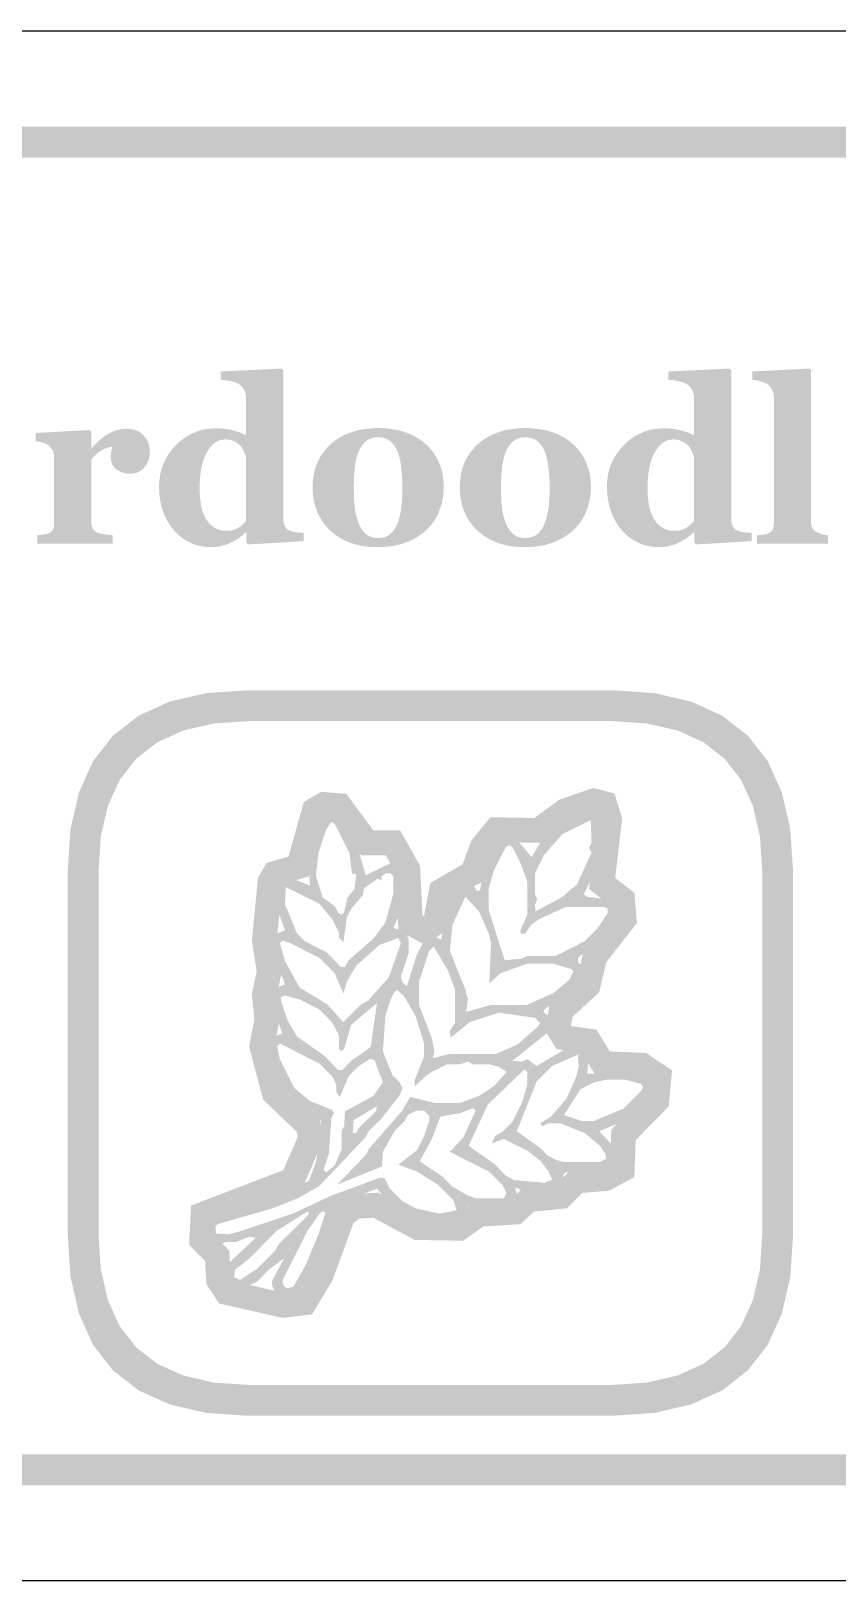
# Model space of a CAD drawing. Header units: millimetres. Extents: x 6 to 294, y 109 to 451.
# Drawn here: x 168.82 to 179.27, y 316.86 to 336.94 of the extents above; entities that cross this region are included whole.
import ezdxf

# ---------------------------------------------------------------- set-up
doc = ezdxf.new("R2010")
doc.units = ezdxf.units.MM
doc.layers.add('CUT', color=1, linetype='Continuous')
doc.layers.add('RASTER', color=7, linetype='Continuous')

msp = doc.modelspace()

# ---------------------------------------------------------------- hatches: boundary and pattern name
at = {"layer": 'RASTER'}
h = msp.add_hatch(color=7, dxfattribs=at)
h.paths.add_polyline_path([(143.2, 333.501), (143.234, 334.016), (143.337, 334.463), (143.509, 334.841), (143.75, 335.151), (144.059, 335.391), (144.438, 335.563), (144.884, 335.666), (145.4, 335.701), (202.6, 335.701), (203.116, 335.666), (203.563, 335.563), (203.941, 335.391), (204.25, 335.151), (204.491, 334.841), (204.663, 334.463), (204.766, 334.016), (204.8, 333.501), (204.8, 320.301), (204.766, 319.785), (204.663, 319.338), (204.491, 318.96), (204.25, 318.651), (203.941, 318.41), (203.563, 318.238), (203.116, 318.135), (202.6, 318.101), (145.4, 318.101), (144.884, 318.135), (144.438, 318.238), (144.059, 318.41), (143.75, 318.651), (143.509, 318.96), (143.337, 319.338), (143.234, 319.785), (143.2, 320.301)])
h.paths.add_polyline_path([(143.6, 333.501), (143.6, 320.301), (143.628, 319.879), (143.712, 319.513), (143.853, 319.204), (144.05, 318.951), (144.303, 318.754), (144.613, 318.613), (144.978, 318.529), (145.4, 318.501), (202.6, 318.501), (203.022, 318.529), (203.388, 318.613), (203.697, 318.754), (203.95, 318.951), (204.147, 319.204), (204.288, 319.513), (204.372, 319.879), (204.4, 320.301), (204.4, 333.501), (204.372, 333.923), (204.288, 334.288), (204.147, 334.598), (203.95, 334.851), (203.697, 335.048), (203.388, 335.188), (203.022, 335.273), (202.6, 335.301), (145.4, 335.301), (144.978, 335.273), (144.613, 335.188), (144.303, 335.048), (144.05, 334.851), (143.853, 334.598), (143.712, 334.288), (143.628, 333.923), (143.6, 333.501)], flags=0)
h = msp.add_hatch(color=7, dxfattribs=at)
h.paths.add_polyline_path([(172.359, 330.332), (171.637, 330.289), (171.615, 330.31), (171.615, 330.444), (171.605, 330.447), (171.586, 330.428), (171.566, 330.41), (171.544, 330.392), (171.521, 330.375), (171.496, 330.358), (171.469, 330.342), (171.441, 330.327), (171.411, 330.312), (171.38, 330.298), (171.35, 330.286), (171.319, 330.277), (171.288, 330.268), (171.257, 330.262), (171.226, 330.258), (171.195, 330.255), (171.164, 330.254), (171.092, 330.257), (171.023, 330.268), (170.957, 330.285), (170.894, 330.309), (170.835, 330.34), (170.779, 330.378), (170.726, 330.422), (170.676, 330.474), (170.631, 330.531), (170.592, 330.592), (170.559, 330.657), (170.532, 330.726), (170.511, 330.799), (170.496, 330.876), (170.487, 330.957), (170.484, 331.042), (170.488, 331.118), (170.498, 331.191), (170.515, 331.261), (170.538, 331.329), (170.568, 331.394), (170.605, 331.456), (170.649, 331.516), (170.699, 331.572), (170.754, 331.624), (170.812, 331.669), (170.873, 331.707), (170.936, 331.738), (171.002, 331.762), (171.072, 331.78), (171.143, 331.79), (171.218, 331.793), (171.248, 331.793), (171.277, 331.792), (171.306, 331.79), (171.335, 331.787), (171.363, 331.783), (171.39, 331.778), (171.417, 331.773), (171.444, 331.766), (171.47, 331.759), (171.494, 331.752), (171.517, 331.745), (171.539, 331.737), (171.559, 331.729), (171.578, 331.72), (171.596, 331.712), (171.612, 331.703), (171.612, 332.182), (171.612, 332.195), (171.611, 332.208), (171.609, 332.221), (171.607, 332.234), (171.604, 332.247), (171.6, 332.259), (171.595, 332.271), (171.59, 332.283), (171.585, 332.295), (171.578, 332.306), (171.572, 332.316), (171.565, 332.326), (171.557, 332.335), (171.549, 332.343), (171.541, 332.351), (171.532, 332.357), (171.52, 332.365), (171.508, 332.372), (171.494, 332.379), (171.481, 332.385), (171.466, 332.391), (171.451, 332.395), (171.435, 332.4), (171.418, 332.404), (171.401, 332.407), (171.384, 332.41), (171.367, 332.413), (171.35, 332.415), (171.333, 332.418), (171.316, 332.42), (171.298, 332.422), (171.281, 332.423), (171.281, 332.53), (172.072, 332.568), (172.094, 332.545), (172.094, 330.625), (172.095, 330.611), (172.095, 330.598), (172.097, 330.585), (172.099, 330.573), (172.101, 330.562), (172.105, 330.551), (172.108, 330.541), (172.113, 330.531), (172.117, 330.522), (172.123, 330.513), (172.129, 330.504), (172.137, 330.497), (172.144, 330.489), (172.153, 330.483), (172.162, 330.476), (172.172, 330.471), (172.18, 330.467), (172.189, 330.463), (172.199, 330.46), (172.21, 330.457), (172.221, 330.454), (172.234, 330.451), (172.248, 330.449), (172.262, 330.447), (172.276, 330.446), (172.29, 330.444), (172.303, 330.443), (172.316, 330.441), (172.328, 330.44), (172.339, 330.44), (172.35, 330.439), (172.359, 330.438)])
h.paths.add_polyline_path([(171.612, 330.592), (171.612, 331.42), (171.61, 331.428), (171.607, 331.437), (171.603, 331.446), (171.6, 331.455), (171.596, 331.465), (171.592, 331.475), (171.588, 331.485), (171.584, 331.495), (171.579, 331.505), (171.574, 331.515), (171.568, 331.525), (171.562, 331.535), (171.555, 331.544), (171.548, 331.554), (171.541, 331.563), (171.533, 331.572), (171.526, 331.58), (171.517, 331.587), (171.508, 331.594), (171.499, 331.601), (171.489, 331.608), (171.478, 331.614), (171.467, 331.621), (171.455, 331.626), (171.442, 331.632), (171.43, 331.637), (171.416, 331.641), (171.403, 331.644), (171.389, 331.647), (171.374, 331.648), (171.359, 331.65), (171.344, 331.65), (171.308, 331.647), (171.274, 331.64), (171.242, 331.627), (171.211, 331.609), (171.182, 331.585), (171.154, 331.557), (171.128, 331.523), (171.104, 331.484), (171.082, 331.441), (171.063, 331.393), (171.047, 331.341), (171.034, 331.285), (171.023, 331.224), (171.016, 331.159), (171.012, 331.09), (171.01, 331.017), (171.011, 330.988), (171.011, 330.959), (171.013, 330.932), (171.014, 330.904), (171.017, 330.878), (171.02, 330.853), (171.023, 330.828), (171.027, 330.804), (171.032, 330.781), (171.037, 330.758), (171.043, 330.735), (171.05, 330.714), (171.058, 330.692), (171.067, 330.672), (171.076, 330.652), (171.086, 330.632), (171.097, 330.613), (171.109, 330.595), (171.122, 330.578), (171.135, 330.563), (171.149, 330.548), (171.164, 330.534), (171.179, 330.522), (171.196, 330.51), (171.213, 330.5), (171.231, 330.491), (171.249, 330.483), (171.269, 330.477), (171.289, 330.473), (171.311, 330.469), (171.333, 330.467), (171.356, 330.466), (171.378, 330.467), (171.399, 330.468), (171.419, 330.471), (171.438, 330.475), (171.456, 330.48), (171.473, 330.486), (171.489, 330.493), (171.504, 330.501), (171.518, 330.51), (171.533, 330.519), (171.547, 330.53), (171.56, 330.541), (171.574, 330.553), (171.587, 330.565), (171.6, 330.578), (171.612, 330.592)], flags=0)
h = msp.add_hatch(color=7, dxfattribs=at)
h.paths.add_polyline_path([(178.163, 330.332), (177.441, 330.289), (177.419, 330.31), (177.419, 330.444), (177.409, 330.447), (177.39, 330.428), (177.37, 330.41), (177.348, 330.392), (177.324, 330.375), (177.299, 330.358), (177.273, 330.342), (177.244, 330.327), (177.215, 330.312), (177.184, 330.298), (177.153, 330.286), (177.123, 330.277), (177.092, 330.268), (177.061, 330.262), (177.03, 330.258), (176.999, 330.255), (176.968, 330.254), (176.895, 330.257), (176.826, 330.268), (176.76, 330.285), (176.698, 330.309), (176.639, 330.34), (176.582, 330.378), (176.53, 330.422), (176.48, 330.474), (176.435, 330.531), (176.396, 330.592), (176.363, 330.657), (176.336, 330.726), (176.315, 330.799), (176.3, 330.876), (176.291, 330.957), (176.288, 331.042), (176.291, 331.118), (176.301, 331.191), (176.318, 331.261), (176.342, 331.329), (176.372, 331.394), (176.409, 331.456), (176.452, 331.516), (176.503, 331.572), (176.558, 331.624), (176.616, 331.669), (176.676, 331.707), (176.74, 331.738), (176.806, 331.762), (176.875, 331.78), (176.947, 331.79), (177.022, 331.793), (177.052, 331.793), (177.081, 331.792), (177.11, 331.79), (177.138, 331.787), (177.166, 331.783), (177.194, 331.778), (177.221, 331.773), (177.248, 331.766), (177.273, 331.759), (177.298, 331.752), (177.321, 331.745), (177.342, 331.737), (177.363, 331.729), (177.382, 331.72), (177.4, 331.712), (177.416, 331.703), (177.416, 332.182), (177.416, 332.195), (177.415, 332.208), (177.413, 332.221), (177.411, 332.234), (177.407, 332.247), (177.404, 332.259), (177.399, 332.271), (177.394, 332.283), (177.388, 332.295), (177.382, 332.306), (177.376, 332.316), (177.368, 332.326), (177.361, 332.335), (177.353, 332.343), (177.344, 332.351), (177.335, 332.357), (177.324, 332.365), (177.311, 332.372), (177.298, 332.379), (177.284, 332.385), (177.27, 332.391), (177.255, 332.395), (177.239, 332.4), (177.222, 332.404), (177.205, 332.407), (177.188, 332.41), (177.171, 332.413), (177.154, 332.415), (177.136, 332.418), (177.119, 332.42), (177.102, 332.422), (177.085, 332.423), (177.085, 332.53), (177.876, 332.568), (177.898, 332.545), (177.898, 330.625), (177.898, 330.611), (177.899, 330.598), (177.901, 330.585), (177.903, 330.573), (177.905, 330.562), (177.908, 330.551), (177.912, 330.541), (177.916, 330.531), (177.921, 330.522), (177.927, 330.513), (177.933, 330.504), (177.94, 330.497), (177.948, 330.489), (177.956, 330.483), (177.966, 330.476), (177.976, 330.471), (177.984, 330.467), (177.993, 330.463), (178.003, 330.46), (178.013, 330.457), (178.025, 330.454), (178.038, 330.451), (178.051, 330.449), (178.066, 330.447), (178.08, 330.446), (178.094, 330.444), (178.107, 330.443), (178.12, 330.441), (178.132, 330.44), (178.143, 330.44), (178.153, 330.439), (178.163, 330.438)])
h.paths.add_polyline_path([(177.416, 330.592), (177.416, 331.42), (177.413, 331.428), (177.41, 331.437), (177.407, 331.446), (177.404, 331.455), (177.4, 331.465), (177.396, 331.475), (177.392, 331.485), (177.387, 331.495), (177.383, 331.505), (177.377, 331.515), (177.372, 331.525), (177.366, 331.535), (177.359, 331.544), (177.352, 331.554), (177.345, 331.563), (177.337, 331.572), (177.329, 331.58), (177.321, 331.587), (177.312, 331.594), (177.303, 331.601), (177.293, 331.608), (177.282, 331.614), (177.271, 331.621), (177.259, 331.626), (177.246, 331.632), (177.233, 331.637), (177.22, 331.641), (177.206, 331.644), (177.192, 331.647), (177.178, 331.648), (177.163, 331.65), (177.148, 331.65), (177.112, 331.647), (177.078, 331.64), (177.046, 331.627), (177.015, 331.609), (176.985, 331.585), (176.958, 331.557), (176.932, 331.523), (176.908, 331.484), (176.886, 331.441), (176.867, 331.393), (176.851, 331.341), (176.837, 331.285), (176.827, 331.224), (176.82, 331.159), (176.815, 331.09), (176.814, 331.017), (176.814, 330.988), (176.815, 330.959), (176.816, 330.932), (176.818, 330.904), (176.821, 330.878), (176.823, 330.853), (176.827, 330.828), (176.831, 330.804), (176.835, 330.781), (176.841, 330.758), (176.847, 330.735), (176.854, 330.714), (176.862, 330.692), (176.87, 330.672), (176.88, 330.652), (176.89, 330.632), (176.901, 330.613), (176.913, 330.595), (176.925, 330.578), (176.939, 330.563), (176.953, 330.548), (176.967, 330.534), (176.983, 330.522), (176.999, 330.51), (177.016, 330.5), (177.034, 330.491), (177.053, 330.483), (177.073, 330.477), (177.093, 330.473), (177.114, 330.469), (177.137, 330.467), (177.16, 330.466), (177.182, 330.467), (177.202, 330.468), (177.222, 330.471), (177.241, 330.475), (177.259, 330.48), (177.276, 330.486), (177.292, 330.493), (177.308, 330.501), (177.322, 330.51), (177.336, 330.519), (177.35, 330.53), (177.364, 330.541), (177.377, 330.553), (177.391, 330.565), (177.403, 330.578), (177.416, 330.592)], flags=0)
for points in [[(179.15, 330.301), (178.232, 330.301), (178.232, 330.408), (178.241, 330.408), (178.251, 330.409), (178.26, 330.41), (178.269, 330.411), (178.279, 330.412), (178.288, 330.413), (178.297, 330.414), (178.306, 330.415), (178.315, 330.416), (178.323, 330.418), (178.332, 330.419), (178.34, 330.421), (178.348, 330.423), (178.355, 330.425), (178.363, 330.427), (178.37, 330.43), (178.381, 330.434), (178.391, 330.439), (178.401, 330.445), (178.409, 330.451), (178.416, 330.458), (178.423, 330.465), (178.429, 330.472), (178.433, 330.48), (178.437, 330.489), (178.441, 330.498), (178.444, 330.508), (178.446, 330.519), (178.448, 330.53), (178.449, 330.542), (178.45, 330.554), (178.45, 330.567), (178.45, 332.19), (178.45, 332.204), (178.449, 332.218), (178.447, 332.231), (178.445, 332.244), (178.441, 332.257), (178.437, 332.269), (178.433, 332.282), (178.427, 332.294), (178.422, 332.305), (178.415, 332.316), (178.408, 332.326), (178.401, 332.336), (178.393, 332.344), (178.385, 332.352), (178.376, 332.36), (178.367, 332.366), (178.359, 332.371), (178.35, 332.376), (178.341, 332.38), (178.33, 332.385), (178.318, 332.389), (178.306, 332.394), (178.292, 332.398), (178.278, 332.403), (178.263, 332.407), (178.249, 332.411), (178.236, 332.414), (178.222, 332.417), (178.209, 332.419), (178.197, 332.421), (178.185, 332.422), (178.173, 332.423), (178.173, 332.53), (178.91, 332.568), (178.932, 332.545), (178.932, 330.586), (178.932, 330.573), (178.933, 330.561), (178.935, 330.549), (178.937, 330.537), (178.94, 330.527), (178.943, 330.517), (178.947, 330.507), (178.951, 330.499), (178.956, 330.49), (178.962, 330.483), (178.969, 330.475), (178.976, 330.469), (178.984, 330.462), (178.993, 330.456), (179.002, 330.451), (179.013, 330.446), (179.02, 330.443), (179.028, 330.439), (179.035, 330.436), (179.043, 330.433), (179.05, 330.43), (179.058, 330.428), (179.066, 330.425), (179.074, 330.422), (179.082, 330.42), (179.091, 330.418), (179.1, 330.416), (179.109, 330.414), (179.119, 330.412), (179.129, 330.41), (179.14, 330.409), (179.15, 330.408)], [(170.364, 331.486), (170.363, 331.458), (170.36, 331.432), (170.355, 331.406), (170.347, 331.381), (170.337, 331.357), (170.326, 331.334), (170.312, 331.312), (170.295, 331.29), (170.278, 331.271), (170.258, 331.253), (170.238, 331.239), (170.216, 331.227), (170.192, 331.218), (170.167, 331.211), (170.141, 331.207), (170.114, 331.206), (170.088, 331.207), (170.062, 331.209), (170.038, 331.214), (170.015, 331.22), (169.993, 331.227), (169.972, 331.237), (169.952, 331.248), (169.933, 331.26), (169.916, 331.275), (169.9, 331.291), (169.888, 331.308), (169.877, 331.327), (169.869, 331.348), (169.864, 331.37), (169.86, 331.394), (169.859, 331.42), (169.859, 331.432), (169.859, 331.444), (169.86, 331.455), (169.861, 331.466), (169.862, 331.475), (169.863, 331.484), (169.864, 331.492), (169.866, 331.5), (169.868, 331.507), (169.87, 331.514), (169.871, 331.521), (169.873, 331.527), (169.875, 331.534), (169.876, 331.541), (169.878, 331.547), (169.879, 331.553), (169.862, 331.552), (169.845, 331.549), (169.828, 331.545), (169.81, 331.54), (169.792, 331.534), (169.774, 331.526), (169.756, 331.517), (169.737, 331.506), (169.719, 331.495), (169.701, 331.483), (169.684, 331.469), (169.667, 331.455), (169.651, 331.44), (169.635, 331.424), (169.62, 331.407), (169.605, 331.389), (169.605, 330.585), (169.606, 330.572), (169.606, 330.56), (169.608, 330.549), (169.609, 330.538), (169.612, 330.528), (169.615, 330.518), (169.618, 330.509), (169.622, 330.5), (169.626, 330.492), (169.631, 330.484), (169.637, 330.477), (169.643, 330.47), (169.65, 330.464), (169.658, 330.458), (169.667, 330.452), (169.676, 330.447), (169.684, 330.443), (169.694, 330.44), (169.706, 330.436), (169.718, 330.432), (169.732, 330.429), (169.747, 330.426), (169.763, 330.423), (169.781, 330.42), (169.798, 330.418), (169.814, 330.415), (169.829, 330.413), (169.843, 330.412), (169.855, 330.41), (169.867, 330.409), (169.877, 330.408), (169.885, 330.408), (169.885, 330.301), (168.905, 330.301), (168.905, 330.408), (168.914, 330.408), (168.924, 330.409), (168.933, 330.41), (168.942, 330.411), (168.951, 330.412), (168.961, 330.413), (168.97, 330.415), (168.979, 330.416), (168.988, 330.417), (168.997, 330.419), (169.006, 330.42), (169.014, 330.422), (169.022, 330.424), (169.029, 330.426), (169.036, 330.428), (169.043, 330.43), (169.054, 330.434), (169.065, 330.439), (169.074, 330.444), (169.083, 330.45), (169.09, 330.457), (169.097, 330.464), (169.103, 330.471), (169.107, 330.48), (169.112, 330.488), (169.115, 330.498), (169.118, 330.508), (169.121, 330.518), (169.123, 330.53), (169.124, 330.542), (169.125, 330.554), (169.125, 330.567), (169.125, 331.42), (169.125, 331.433), (169.123, 331.446), (169.121, 331.458), (169.119, 331.47), (169.115, 331.482), (169.111, 331.493), (169.106, 331.504), (169.1, 331.514), (169.094, 331.525), (169.087, 331.534), (169.08, 331.543), (169.073, 331.552), (169.065, 331.56), (169.057, 331.568), (169.049, 331.575), (169.04, 331.581), (169.033, 331.585), (169.026, 331.589), (169.018, 331.593), (169.01, 331.597), (169.002, 331.601), (168.993, 331.604), (168.983, 331.607), (168.973, 331.61), (168.963, 331.613), (168.953, 331.616), (168.942, 331.618), (168.931, 331.62), (168.92, 331.622), (168.908, 331.624), (168.897, 331.625), (168.885, 331.626), (168.885, 331.733), (169.583, 331.771), (169.605, 331.75), (169.605, 331.537), (169.611, 331.537), (169.637, 331.566), (169.663, 331.593), (169.689, 331.618), (169.716, 331.642), (169.743, 331.664), (169.77, 331.684), (169.798, 331.704), (169.826, 331.721), (169.854, 331.737), (169.883, 331.75), (169.912, 331.762), (169.942, 331.771), (169.972, 331.778), (170.002, 331.783), (170.032, 331.787), (170.063, 331.788), (170.096, 331.786), (170.127, 331.782), (170.157, 331.776), (170.185, 331.767), (170.212, 331.755), (170.237, 331.74), (170.26, 331.723), (170.281, 331.703), (170.301, 331.682), (170.318, 331.658), (170.332, 331.633), (170.344, 331.607), (170.353, 331.579), (170.359, 331.549), (170.363, 331.518), (170.364, 331.486)]]:
    msp.add_hatch(color=7, dxfattribs=at).paths.add_polyline_path(points)
h = msp.add_hatch(color=7, dxfattribs=at)
h.paths.add_polyline_path([(173.95, 331.581), (173.976, 331.555), (174.001, 331.528), (174.024, 331.5), (174.046, 331.47), (174.066, 331.439), (174.084, 331.407), (174.101, 331.374), (174.116, 331.339), (174.129, 331.304), (174.141, 331.268), (174.151, 331.231), (174.159, 331.193), (174.165, 331.154), (174.169, 331.115), (174.172, 331.075), (174.173, 331.035), (174.172, 330.994), (174.169, 330.955), (174.165, 330.915), (174.159, 330.877), (174.151, 330.839), (174.141, 330.801), (174.13, 330.764), (174.116, 330.728), (174.102, 330.692), (174.085, 330.658), (174.067, 330.625), (174.047, 330.594), (174.026, 330.564), (174.003, 330.535), (173.978, 330.507), (173.952, 330.481), (173.922, 330.454), (173.891, 330.429), (173.859, 330.406), (173.825, 330.384), (173.79, 330.364), (173.753, 330.345), (173.715, 330.328), (173.676, 330.313), (173.635, 330.299), (173.592, 330.287), (173.549, 330.277), (173.504, 330.269), (173.457, 330.262), (173.409, 330.258), (173.36, 330.255), (173.309, 330.254), (173.264, 330.255), (173.221, 330.257), (173.179, 330.261), (173.137, 330.267), (173.096, 330.274), (173.057, 330.283), (173.018, 330.293), (172.98, 330.305), (172.943, 330.319), (172.907, 330.334), (172.872, 330.351), (172.838, 330.369), (172.806, 330.389), (172.774, 330.411), (172.743, 330.434), (172.714, 330.459), (172.687, 330.484), (172.661, 330.511), (172.637, 330.539), (172.614, 330.569), (172.593, 330.6), (172.573, 330.632), (172.555, 330.666), (172.538, 330.701), (172.523, 330.738), (172.51, 330.776), (172.499, 330.814), (172.49, 330.854), (172.483, 330.895), (172.478, 330.937), (172.475, 330.98), (172.474, 331.024), (172.475, 331.068), (172.477, 331.11), (172.482, 331.151), (172.488, 331.191), (172.496, 331.229), (172.505, 331.266), (172.517, 331.302), (172.53, 331.337), (172.545, 331.371), (172.562, 331.404), (172.58, 331.436), (172.601, 331.467), (172.623, 331.497), (172.646, 331.526), (172.672, 331.554), (172.699, 331.581), (172.727, 331.606), (172.757, 331.629), (172.788, 331.651), (172.82, 331.672), (172.854, 331.691), (172.89, 331.709), (172.928, 331.725), (172.967, 331.74), (173.007, 331.753), (173.048, 331.765), (173.091, 331.774), (173.135, 331.782), (173.18, 331.788), (173.226, 331.793), (173.273, 331.796), (173.322, 331.796), (173.372, 331.796), (173.421, 331.793), (173.469, 331.788), (173.515, 331.782), (173.559, 331.774), (173.602, 331.765), (173.643, 331.753), (173.683, 331.74), (173.721, 331.725), (173.758, 331.709), (173.794, 331.691), (173.828, 331.672), (173.86, 331.651), (173.892, 331.629), (173.922, 331.606), (173.95, 331.581)])
h.paths.add_polyline_path([(173.575, 330.566), (173.583, 330.587), (173.59, 330.609), (173.597, 330.632), (173.603, 330.657), (173.609, 330.682), (173.614, 330.709), (173.619, 330.736), (173.623, 330.765), (173.626, 330.795), (173.63, 330.826), (173.632, 330.858), (173.634, 330.892), (173.636, 330.927), (173.637, 330.962), (173.638, 330.999), (173.638, 331.038), (173.638, 331.064), (173.637, 331.091), (173.636, 331.119), (173.635, 331.147), (173.632, 331.177), (173.63, 331.208), (173.627, 331.239), (173.624, 331.272), (173.62, 331.304), (173.615, 331.334), (173.61, 331.363), (173.605, 331.39), (173.6, 331.415), (173.593, 331.438), (173.587, 331.46), (173.58, 331.48), (173.57, 331.502), (173.56, 331.524), (173.549, 331.544), (173.538, 331.562), (173.525, 331.58), (173.512, 331.596), (173.497, 331.611), (173.482, 331.625), (173.466, 331.637), (173.449, 331.648), (173.431, 331.657), (173.412, 331.665), (173.391, 331.67), (173.37, 331.674), (173.348, 331.677), (173.325, 331.678), (173.299, 331.677), (173.275, 331.674), (173.253, 331.67), (173.231, 331.663), (173.211, 331.655), (173.192, 331.646), (173.175, 331.634), (173.158, 331.621), (173.143, 331.606), (173.129, 331.59), (173.116, 331.573), (173.103, 331.555), (173.092, 331.536), (173.081, 331.516), (173.071, 331.495), (173.063, 331.473), (173.055, 331.451), (173.048, 331.429), (173.042, 331.406), (173.036, 331.382), (173.031, 331.357), (173.027, 331.331), (173.023, 331.305), (173.02, 331.277), (173.017, 331.249), (173.015, 331.22), (173.013, 331.192), (173.011, 331.163), (173.01, 331.133), (173.009, 331.104), (173.008, 331.074), (173.008, 331.043), (173.008, 331.004), (173.009, 330.967), (173.01, 330.931), (173.011, 330.898), (173.012, 330.865), (173.014, 330.835), (173.016, 330.806), (173.019, 330.779), (173.022, 330.753), (173.026, 330.727), (173.03, 330.7), (173.036, 330.674), (173.043, 330.648), (173.05, 330.622), (173.059, 330.595), (173.068, 330.569), (173.077, 330.547), (173.087, 330.526), (173.098, 330.506), (173.109, 330.488), (173.122, 330.47), (173.135, 330.454), (173.15, 330.439), (173.165, 330.425), (173.181, 330.413), (173.199, 330.402), (173.217, 330.393), (173.236, 330.386), (173.257, 330.38), (173.278, 330.376), (173.301, 330.373), (173.325, 330.373), (173.346, 330.373), (173.367, 330.376), (173.387, 330.379), (173.406, 330.385), (173.425, 330.392), (173.443, 330.4), (173.459, 330.41), (173.476, 330.422), (173.491, 330.435), (173.505, 330.449), (173.519, 330.465), (173.532, 330.482), (173.544, 330.501), (173.555, 330.521), (173.566, 330.543), (173.575, 330.566)], flags=0)
h = msp.add_hatch(color=7, dxfattribs=at)
h.paths.add_polyline_path([(175.857, 331.581), (175.884, 331.555), (175.908, 331.528), (175.932, 331.5), (175.953, 331.47), (175.973, 331.439), (175.991, 331.407), (176.008, 331.374), (176.023, 331.339), (176.036, 331.304), (176.048, 331.268), (176.058, 331.231), (176.066, 331.193), (176.072, 331.154), (176.077, 331.115), (176.079, 331.075), (176.08, 331.035), (176.079, 330.994), (176.077, 330.955), (176.072, 330.915), (176.066, 330.877), (176.058, 330.839), (176.048, 330.801), (176.037, 330.764), (176.024, 330.728), (176.009, 330.692), (175.992, 330.658), (175.974, 330.625), (175.954, 330.594), (175.933, 330.564), (175.91, 330.535), (175.885, 330.507), (175.859, 330.481), (175.829, 330.454), (175.798, 330.429), (175.766, 330.406), (175.732, 330.384), (175.697, 330.364), (175.66, 330.345), (175.622, 330.328), (175.583, 330.313), (175.542, 330.299), (175.5, 330.287), (175.456, 330.277), (175.411, 330.269), (175.364, 330.262), (175.316, 330.258), (175.267, 330.255), (175.216, 330.254), (175.172, 330.255), (175.128, 330.257), (175.086, 330.261), (175.044, 330.267), (175.004, 330.274), (174.964, 330.283), (174.925, 330.293), (174.887, 330.305), (174.85, 330.319), (174.814, 330.334), (174.779, 330.351), (174.745, 330.369), (174.713, 330.389), (174.681, 330.411), (174.651, 330.434), (174.621, 330.459), (174.594, 330.484), (174.568, 330.511), (174.544, 330.539), (174.521, 330.569), (174.5, 330.6), (174.48, 330.632), (174.462, 330.666), (174.445, 330.701), (174.43, 330.738), (174.417, 330.776), (174.406, 330.814), (174.397, 330.854), (174.39, 330.895), (174.385, 330.937), (174.382, 330.98), (174.381, 331.024), (174.382, 331.068), (174.384, 331.11), (174.389, 331.151), (174.395, 331.191), (174.403, 331.229), (174.413, 331.266), (174.424, 331.302), (174.437, 331.337), (174.452, 331.371), (174.469, 331.404), (174.487, 331.436), (174.508, 331.467), (174.53, 331.497), (174.554, 331.526), (174.579, 331.554), (174.606, 331.581), (174.634, 331.606), (174.664, 331.629), (174.695, 331.651), (174.727, 331.672), (174.762, 331.691), (174.797, 331.709), (174.835, 331.725), (174.874, 331.74), (174.914, 331.753), (174.956, 331.765), (174.998, 331.774), (175.042, 331.782), (175.087, 331.788), (175.133, 331.793), (175.181, 331.796), (175.229, 331.796), (175.28, 331.796), (175.328, 331.793), (175.376, 331.788), (175.422, 331.782), (175.466, 331.774), (175.509, 331.765), (175.55, 331.753), (175.59, 331.74), (175.628, 331.725), (175.665, 331.709), (175.701, 331.691), (175.735, 331.672), (175.768, 331.651), (175.799, 331.629), (175.829, 331.606), (175.857, 331.581)])
h.paths.add_polyline_path([(175.482, 330.566), (175.49, 330.587), (175.497, 330.609), (175.504, 330.632), (175.51, 330.657), (175.516, 330.682), (175.521, 330.709), (175.526, 330.736), (175.53, 330.765), (175.534, 330.795), (175.537, 330.826), (175.539, 330.858), (175.542, 330.892), (175.543, 330.927), (175.544, 330.962), (175.545, 330.999), (175.545, 331.038), (175.545, 331.064), (175.544, 331.091), (175.543, 331.119), (175.542, 331.147), (175.54, 331.177), (175.537, 331.208), (175.534, 331.239), (175.531, 331.272), (175.527, 331.304), (175.523, 331.334), (175.518, 331.363), (175.512, 331.39), (175.507, 331.415), (175.501, 331.438), (175.494, 331.46), (175.487, 331.48), (175.478, 331.502), (175.468, 331.524), (175.457, 331.544), (175.445, 331.562), (175.432, 331.58), (175.419, 331.596), (175.405, 331.611), (175.389, 331.625), (175.373, 331.637), (175.356, 331.648), (175.338, 331.657), (175.319, 331.665), (175.299, 331.67), (175.277, 331.674), (175.255, 331.677), (175.232, 331.678), (175.207, 331.677), (175.183, 331.674), (175.16, 331.67), (175.138, 331.663), (175.118, 331.655), (175.099, 331.646), (175.082, 331.634), (175.066, 331.621), (175.051, 331.606), (175.036, 331.59), (175.023, 331.573), (175.011, 331.555), (174.999, 331.536), (174.988, 331.516), (174.979, 331.495), (174.97, 331.473), (174.962, 331.451), (174.956, 331.429), (174.949, 331.406), (174.944, 331.382), (174.939, 331.357), (174.934, 331.331), (174.93, 331.305), (174.927, 331.277), (174.924, 331.249), (174.922, 331.22), (174.92, 331.192), (174.918, 331.163), (174.917, 331.133), (174.916, 331.104), (174.916, 331.074), (174.916, 331.043), (174.916, 331.004), (174.916, 330.967), (174.917, 330.931), (174.918, 330.898), (174.92, 330.865), (174.921, 330.835), (174.923, 330.806), (174.926, 330.779), (174.929, 330.753), (174.933, 330.727), (174.938, 330.7), (174.943, 330.674), (174.95, 330.648), (174.958, 330.622), (174.966, 330.595), (174.976, 330.569), (174.984, 330.547), (174.994, 330.526), (175.005, 330.506), (175.017, 330.488), (175.029, 330.47), (175.043, 330.454), (175.057, 330.439), (175.072, 330.425), (175.089, 330.413), (175.106, 330.402), (175.124, 330.393), (175.144, 330.386), (175.164, 330.38), (175.186, 330.376), (175.208, 330.373), (175.232, 330.373), (175.254, 330.373), (175.274, 330.376), (175.294, 330.379), (175.314, 330.385), (175.332, 330.392), (175.35, 330.4), (175.367, 330.41), (175.383, 330.422), (175.398, 330.435), (175.413, 330.449), (175.426, 330.465), (175.439, 330.482), (175.451, 330.501), (175.462, 330.521), (175.473, 330.543), (175.482, 330.566)], flags=0)
h = msp.add_hatch(color=7, dxfattribs=at)
h.paths.add_polyline_path([(169.3, 326.051), (169.337, 326.602), (169.447, 327.079), (169.63, 327.483), (169.888, 327.813), (170.218, 328.07), (170.622, 328.254), (171.099, 328.364), (171.65, 328.401), (176.35, 328.401), (176.901, 328.364), (177.378, 328.254), (177.782, 328.07), (178.112, 327.813), (178.37, 327.483), (178.553, 327.079), (178.663, 326.602), (178.7, 326.051), (178.7, 321.351), (178.663, 320.8), (178.553, 320.323), (178.37, 319.919), (178.112, 319.588), (177.782, 319.331), (177.378, 319.148), (176.901, 319.038), (176.35, 319.001), (171.65, 319.001), (171.099, 319.038), (170.622, 319.148), (170.218, 319.331), (169.888, 319.588), (169.63, 319.919), (169.447, 320.323), (169.337, 320.8), (169.3, 321.351)])
h.paths.add_polyline_path([(169.7, 326.051), (169.7, 321.351), (169.73, 320.894), (169.822, 320.498), (169.974, 320.163), (170.188, 319.888), (170.462, 319.675), (170.797, 319.523), (171.193, 319.431), (171.65, 319.401), (176.35, 319.401), (176.807, 319.431), (177.203, 319.523), (177.538, 319.675), (177.813, 319.888), (178.026, 320.163), (178.178, 320.498), (178.27, 320.894), (178.3, 321.351), (178.3, 326.051), (178.27, 326.508), (178.178, 326.904), (178.026, 327.239), (177.813, 327.513), (177.538, 327.727), (177.203, 327.879), (176.807, 327.97), (176.35, 328.001), (171.65, 328.001), (171.193, 327.97), (170.797, 327.879), (170.462, 327.727), (170.188, 327.513), (169.974, 327.239), (169.822, 326.904), (169.73, 326.508), (169.7, 326.051)], flags=0)
h = msp.add_hatch(color=7, dxfattribs=at)
h.paths.add_polyline_path([(176.108, 327.135), (176.385, 327.064), (176.485, 326.743), (176.395, 325.968), (176.642, 325.777), (176.677, 325.387), (176.279, 324.877), (176.186, 324.486), (175.843, 324.17), (175.823, 324.056), (175.827, 324.049), (176.152, 324.005), (176.324, 323.722), (176.794, 323.701), (177.131, 323.476), (177.087, 323.007), (176.66, 322.573), (176.642, 322.093), (176.315, 321.917), (175.97, 321.889), (175.771, 321.69), (175.343, 321.646), (175.167, 321.484), (174.685, 321.453), (174.425, 321.269), (173.797, 321.28), (173.259, 321.567), (173.081, 321.557), (173.004, 321.5), (172.728, 320.749), (172.466, 320.315), (172.087, 320.269), (171.263, 320.456), (171.097, 320.706), (171.081, 321.006), (170.874, 321.213), (170.899, 321.725), (172.093, 322.183), (172.281, 322.612), (172.27, 322.68), (171.832, 323.098), (171.651, 323.785), (171.72, 324.132), (171.687, 324.466), (171.749, 324.759), (171.687, 325.154), (171.766, 325.969), (171.875, 326.162), (172.162, 326.246), (172.36, 326.954), (172.586, 327.085), (172.912, 327.058), (173.261, 326.584), (173.608, 326.584), (173.866, 326.129), (173.897, 325.483), (173.91, 325.476), (173.918, 325.481), (173.999, 325.905), (174.416, 326.144), (174.532, 326.455), (174.778, 326.756), (175.346, 326.745), (175.669, 326.981)])
h.paths.add_polyline_path([(176.122, 326.801), (175.82, 326.695), (175.448, 326.423), (174.928, 326.433), (174.814, 326.293), (174.676, 325.923), (174.285, 325.7), (174.206, 325.284), (173.927, 325.108), (173.586, 325.282), (173.55, 326.038), (173.421, 326.264), (173.1, 326.264), (172.741, 326.751), (172.66, 326.758), (172.633, 326.742), (172.423, 325.988), (172.089, 325.891), (172.078, 325.871), (172.01, 325.163), (172.075, 324.75), (172.01, 324.449), (172.044, 324.116), (171.979, 323.795), (172.119, 323.267), (172.569, 322.837), (172.612, 322.57), (172.332, 321.932), (171.209, 321.501), (171.201, 321.339), (171.394, 321.145), (171.412, 320.811), (171.459, 320.74), (172.104, 320.594), (172.273, 320.614), (172.438, 320.888), (172.736, 321.7), (172.967, 321.87), (173.329, 321.892), (173.88, 321.599), (174.326, 321.59), (174.574, 321.767), (175.033, 321.796), (175.204, 321.954), (175.625, 321.997), (175.827, 322.199), (176.222, 322.231), (176.329, 322.288), (176.345, 322.709), (176.779, 323.15), (176.795, 323.316), (176.691, 323.385), (176.14, 323.41), (175.958, 323.708), (175.635, 323.751), (175.486, 323.991), (175.546, 324.331), (175.897, 324.656), (175.984, 325.019), (176.347, 325.484), (176.336, 325.609), (176.056, 325.825), (176.159, 326.712), (176.132, 326.798), (176.122, 326.801)], flags=0)
h = msp.add_hatch(color=7, dxfattribs=at)
h.paths.add_polyline_path([(172.66, 326.851), (172.793, 326.804), (172.927, 326.638), (173.05, 326.394), (173.161, 326.003), (173.484, 326.16), (173.561, 326.137), (173.618, 326.06), (173.618, 325.893), (173.651, 325.793), (173.585, 325.459), (173.518, 325.326), (173.661, 325.269), (173.718, 325.192), (173.718, 324.992), (173.618, 324.691), (173.641, 324.614), (173.695, 324.568), (173.818, 324.958), (173.908, 325.135), (174.019, 325.225), (174.142, 325.169), (174.185, 325.459), (174.252, 325.659), (174.376, 325.87), (174.486, 325.893), (174.576, 325.85), (174.596, 325.803), (174.643, 325.803), (174.686, 326.093), (174.91, 326.504), (175.02, 326.561), (175.063, 326.537), (175.311, 326.237), (175.411, 326.404), (175.678, 326.671), (175.888, 326.794), (176.122, 326.861), (176.165, 326.838), (176.222, 326.761), (176.222, 326.394), (176.122, 326.027), (175.988, 325.76), (176.022, 325.726), (176.289, 325.693), (176.399, 325.636), (176.422, 325.492), (176.332, 325.316), (176.245, 325.235), (176.199, 325.149), (175.911, 324.935), (175.911, 324.882), (175.988, 324.791), (175.931, 324.614), (175.765, 324.448), (175.477, 324.267), (175.464, 324.234), (175.554, 324.157), (175.554, 324.057), (175.497, 323.947), (175.063, 323.6), (175.187, 323.59), (175.254, 323.623), (175.377, 323.533), (175.755, 323.756), (175.955, 323.79), (176.055, 323.69), (176.032, 323.433), (176.689, 323.456), (176.866, 323.366), (176.89, 323.222), (176.833, 323.112), (176.566, 322.845), (176.189, 322.688), (176.365, 322.498), (176.422, 322.388), (176.399, 322.244), (176.322, 322.187), (176.189, 322.154), (175.755, 322.154), (175.721, 322.121), (175.698, 321.977), (175.621, 321.92), (175.187, 321.92), (175.12, 321.954), (175.097, 321.944), (175.12, 321.887), (175.097, 321.743), (174.953, 321.687), (174.486, 321.72), (174.443, 321.563), (174.352, 321.52), (173.918, 321.52), (173.785, 321.553), (173.541, 321.677), (173.307, 321.944), (172.793, 321.743), (172.616, 321.186), (172.393, 320.675), (172.326, 320.575), (172.216, 320.518), (172.116, 320.518), (172.005, 320.575), (171.949, 320.685), (171.949, 320.752), (172.106, 321.042), (171.905, 320.895), (171.758, 320.742), (171.581, 320.652), (171.481, 320.652), (171.391, 320.695), (171.348, 320.785), (171.371, 320.962), (171.738, 321.309), (171.648, 321.319), (171.481, 321.253), (171.348, 321.253), (171.281, 321.219), (171.137, 321.309), (171.114, 321.52), (171.137, 321.563), (171.248, 321.62), (171.949, 321.82), (172.426, 322.044), (172.516, 322.288), (172.583, 322.621), (172.583, 322.822), (172.339, 322.945), (172.139, 323.145), (171.982, 323.423), (171.915, 323.656), (171.939, 323.9), (172.082, 323.957), (171.949, 324.324), (171.949, 324.491), (171.972, 324.534), (172.116, 324.591), (171.949, 325.025), (171.949, 325.192), (171.972, 325.235), (172.116, 325.292), (172.015, 325.559), (171.992, 325.803), (172.015, 325.893), (172.082, 325.96), (172.216, 325.96), (172.439, 325.87), (172.416, 326.294), (172.483, 326.561), (172.606, 326.804)])
h.paths.add_polyline_path([(176.078, 326.718), (175.711, 326.537), (175.477, 326.27), (175.354, 326.027), (175.354, 325.76), (175.387, 325.693), (175.354, 325.626), (175.364, 325.536), (175.698, 325.716), (175.898, 325.883), (176.088, 326.294), (176.055, 326.36), (176.088, 326.427)], flags=0)
h.paths.add_polyline_path([(172.717, 326.694), (172.65, 326.594), (172.55, 326.294), (172.516, 325.993), (172.606, 325.716), (172.76, 325.603), (172.807, 325.516), (172.85, 325.492), (172.883, 325.526), (172.927, 325.716), (173.017, 325.826), (173.04, 326.017), (172.984, 326.027), (172.95, 326.294), (172.76, 326.671)], flags=0)
h.paths.add_polyline_path([(175.02, 326.394), (174.977, 326.37), (174.82, 326.06), (174.753, 325.826), (174.753, 325.559), (174.963, 324.902), (175.187, 324.925), (175.254, 324.958), (175.621, 324.958), (175.998, 325.149), (176.165, 325.316), (176.299, 325.516), (176.299, 325.569), (176.255, 325.593), (175.755, 325.593), (175.411, 325.436), (175.311, 325.369), (175.23, 325.249), (175.177, 325.249), (175.164, 325.282), (175.254, 325.492), (175.254, 325.926), (175.164, 326.17), (175.063, 326.37)], flags=0)
h.paths.add_polyline_path([(173.418, 326.027), (173.361, 325.983), (173.374, 325.936), (173.317, 325.96), (173.141, 325.836), (173.127, 325.75), (172.974, 325.569), (172.917, 325.459), (172.873, 325.135), (172.817, 325.192), (172.817, 325.259), (172.727, 325.436), (172.56, 325.636), (172.126, 325.85), (172.116, 325.626), (172.273, 325.249), (172.373, 325.149), (172.66, 325.002), (172.84, 324.815), (172.893, 324.815), (172.94, 324.902), (173.261, 325.182), (173.418, 325.392), (173.518, 325.76), (173.518, 325.993), (173.484, 326.027)], flags=0)
h.paths.add_polyline_path([(174.453, 325.726), (174.286, 325.359), (174.252, 325.025), (174.453, 324.524), (174.486, 324.391), (174.463, 324.234), (174.786, 324.324), (175.254, 324.324), (175.598, 324.481), (175.798, 324.648), (175.855, 324.758), (175.821, 324.791), (175.588, 324.858), (175.254, 324.858), (174.91, 324.735), (174.763, 324.601), (174.786, 325.125), (174.753, 325.259), (174.629, 325.536)], flags=0)
h.paths.add_polyline_path([(173.585, 325.192), (173.341, 325.102), (173.04, 324.835), (172.917, 324.624), (172.873, 324.468), (172.76, 324.735), (172.56, 324.935), (172.182, 325.125), (172.082, 325.159), (172.049, 325.125), (172.116, 324.892), (172.306, 324.548), (172.66, 324.334), (172.873, 324.1), (173.107, 324.334), (173.194, 324.381), (173.461, 324.681), (173.618, 325.125)], flags=0)
h.paths.add_polyline_path([(174.042, 325.082), (173.985, 325.025), (173.852, 324.624), (173.852, 324.324), (174.019, 323.89), (174.052, 323.723), (174.029, 323.633), (174.252, 323.69), (174.853, 323.69), (175.13, 323.813), (175.397, 324.047), (175.421, 324.09), (175.354, 324.157), (174.887, 324.224), (174.509, 324.1), (174.262, 323.9), (174.252, 323.99), (174.319, 324.09), (174.319, 324.524), (174.229, 324.768)], flags=0)
h.paths.add_polyline_path([(173.575, 324.514), (173.541, 324.501), (173.484, 324.391), (173.418, 324.19), (173.384, 323.723), (173.508, 323.413), (173.595, 323.332), (173.641, 323.246), (173.595, 323.145), (173.361, 322.845), (173.207, 322.698), (173.161, 322.611), (172.56, 321.977), (172.283, 321.82), (171.949, 321.687), (171.248, 321.486), (171.214, 321.453), (171.224, 321.363), (171.381, 321.353), (171.515, 321.386), (172.216, 321.62), (172.717, 321.854), (173.351, 322.087), (173.408, 322.077), (173.474, 321.944), (173.641, 321.777), (173.818, 321.687), (174.119, 321.62), (174.342, 321.663), (174.296, 321.797), (174.095, 321.997), (173.828, 322.164), (173.585, 322.254), (173.828, 322.444), (173.918, 322.621), (173.985, 322.822), (173.985, 322.888), (173.918, 322.955), (173.818, 322.955), (173.708, 322.898), (173.661, 322.812), (173.541, 322.698), (173.384, 322.421), (173.374, 322.231), (172.793, 321.997), (173.161, 322.378), (173.207, 322.464), (173.628, 322.945), (173.741, 323.132), (174.052, 323.055), (174.386, 323.055), (174.629, 323.145), (174.83, 323.279), (174.987, 323.456), (174.887, 323.523), (174.753, 323.556), (174.553, 323.556), (174.486, 323.59), (174.386, 323.556), (174.219, 323.556), (173.975, 323.433), (173.795, 323.266), (173.795, 323.346), (173.918, 323.656), (173.918, 323.823), (173.808, 324.18), (173.661, 324.434)], flags=0)
h.paths.add_polyline_path([(172.106, 324.448), (172.059, 324.414), (172.082, 324.324), (172.149, 324.124), (172.273, 323.913), (172.626, 323.666), (172.807, 323.479), (172.86, 323.479), (172.974, 323.6), (173.227, 323.78), (173.307, 324.347), (172.974, 324.067), (172.883, 323.756), (172.85, 323.723), (172.817, 323.756), (172.817, 323.923), (172.727, 324.1), (172.56, 324.267), (172.316, 324.391)], flags=0)
h.paths.add_polyline_path([(172.049, 323.823), (172.015, 323.79), (172.049, 323.623), (172.239, 323.246), (172.439, 323.079), (172.727, 322.965), (172.75, 322.922), (172.717, 322.855), (172.683, 322.388), (172.616, 322.187), (172.65, 322.154), (172.76, 322.244), (172.85, 322.454), (172.85, 322.688), (172.883, 322.755), (172.893, 322.945), (173.261, 323.145), (173.384, 323.322), (173.274, 323.613), (173.217, 323.623), (173.074, 323.533), (172.94, 323.399), (172.827, 323.132), (172.783, 323.189), (172.783, 323.289), (172.727, 323.399), (172.56, 323.566)], flags=0)
h.paths.add_polyline_path([(175.911, 323.68), (175.578, 323.533), (175.377, 323.332), (175.12, 322.688), (175.431, 322.464), (175.511, 322.378), (175.621, 322.321), (175.721, 322.288), (176.189, 322.288), (176.279, 322.331), (176.265, 322.398), (176.199, 322.498), (175.998, 322.665), (175.688, 322.788), (175.521, 322.788), (175.454, 322.755), (175.421, 322.788), (175.564, 322.878), (175.765, 323.112), (175.888, 323.389), (175.921, 323.523)], flags=0)
h.paths.add_polyline_path([(175.22, 323.489), (174.743, 323.032), (174.496, 322.498), (174.83, 322.264), (174.977, 322.111), (175.087, 322.054), (175.487, 322.02), (175.578, 322.064), (175.531, 322.164), (175.431, 322.298), (175.264, 322.431), (174.953, 322.588), (174.796, 322.531), (174.843, 322.631), (174.93, 322.678), (175.063, 322.812), (175.187, 323.055), (175.254, 323.289), (175.254, 323.456)], flags=0)
h.paths.add_polyline_path([(176.289, 323.356), (176.122, 323.322), (175.945, 323.232), (175.731, 322.898), (175.955, 322.822), (176.122, 322.822), (176.499, 322.979), (176.733, 323.212), (176.756, 323.256), (176.733, 323.299), (176.522, 323.356)], flags=0)
h.paths.add_polyline_path([(173.307, 323.012), (173.007, 322.832), (172.994, 322.665), (173.04, 322.665), (173.074, 322.732), (173.294, 322.945)], flags=0)
h.paths.add_polyline_path([(174.553, 322.989), (174.386, 322.922), (174.129, 322.878), (174.019, 322.588), (173.862, 322.298), (174.162, 322.097), (174.276, 321.977), (174.486, 321.854), (174.586, 321.82), (174.953, 321.82), (174.987, 321.887), (174.93, 321.997), (174.763, 322.164), (174.252, 322.421), (174.429, 322.611), (174.586, 322.955)], flags=0)
h.paths.add_polyline_path([(172.416, 321.653), (172.005, 321.396), (171.658, 321.042), (171.471, 320.895), (171.458, 320.795), (171.538, 320.762), (171.758, 320.909), (171.992, 321.142), (172.039, 321.229), (172.426, 321.61)], flags=0)
h.paths.add_polyline_path([(172.616, 321.653), (172.573, 321.63), (172.406, 321.396), (172.082, 320.752), (172.106, 320.675), (172.149, 320.652), (172.226, 320.675), (172.383, 320.952), (172.55, 321.353), (172.64, 321.63)], flags=0)

# ---------------------------------------------------------------- linework, layer by layer
at = {"layer": 'CUT'}
for points in [[(144.999, 336.941), (203.001, 336.941)], [(203.001, 316.861), (144.999, 316.861)]]:
    msp.add_lwpolyline(points, dxfattribs=at)

doc.saveas('drawing.dxf')
